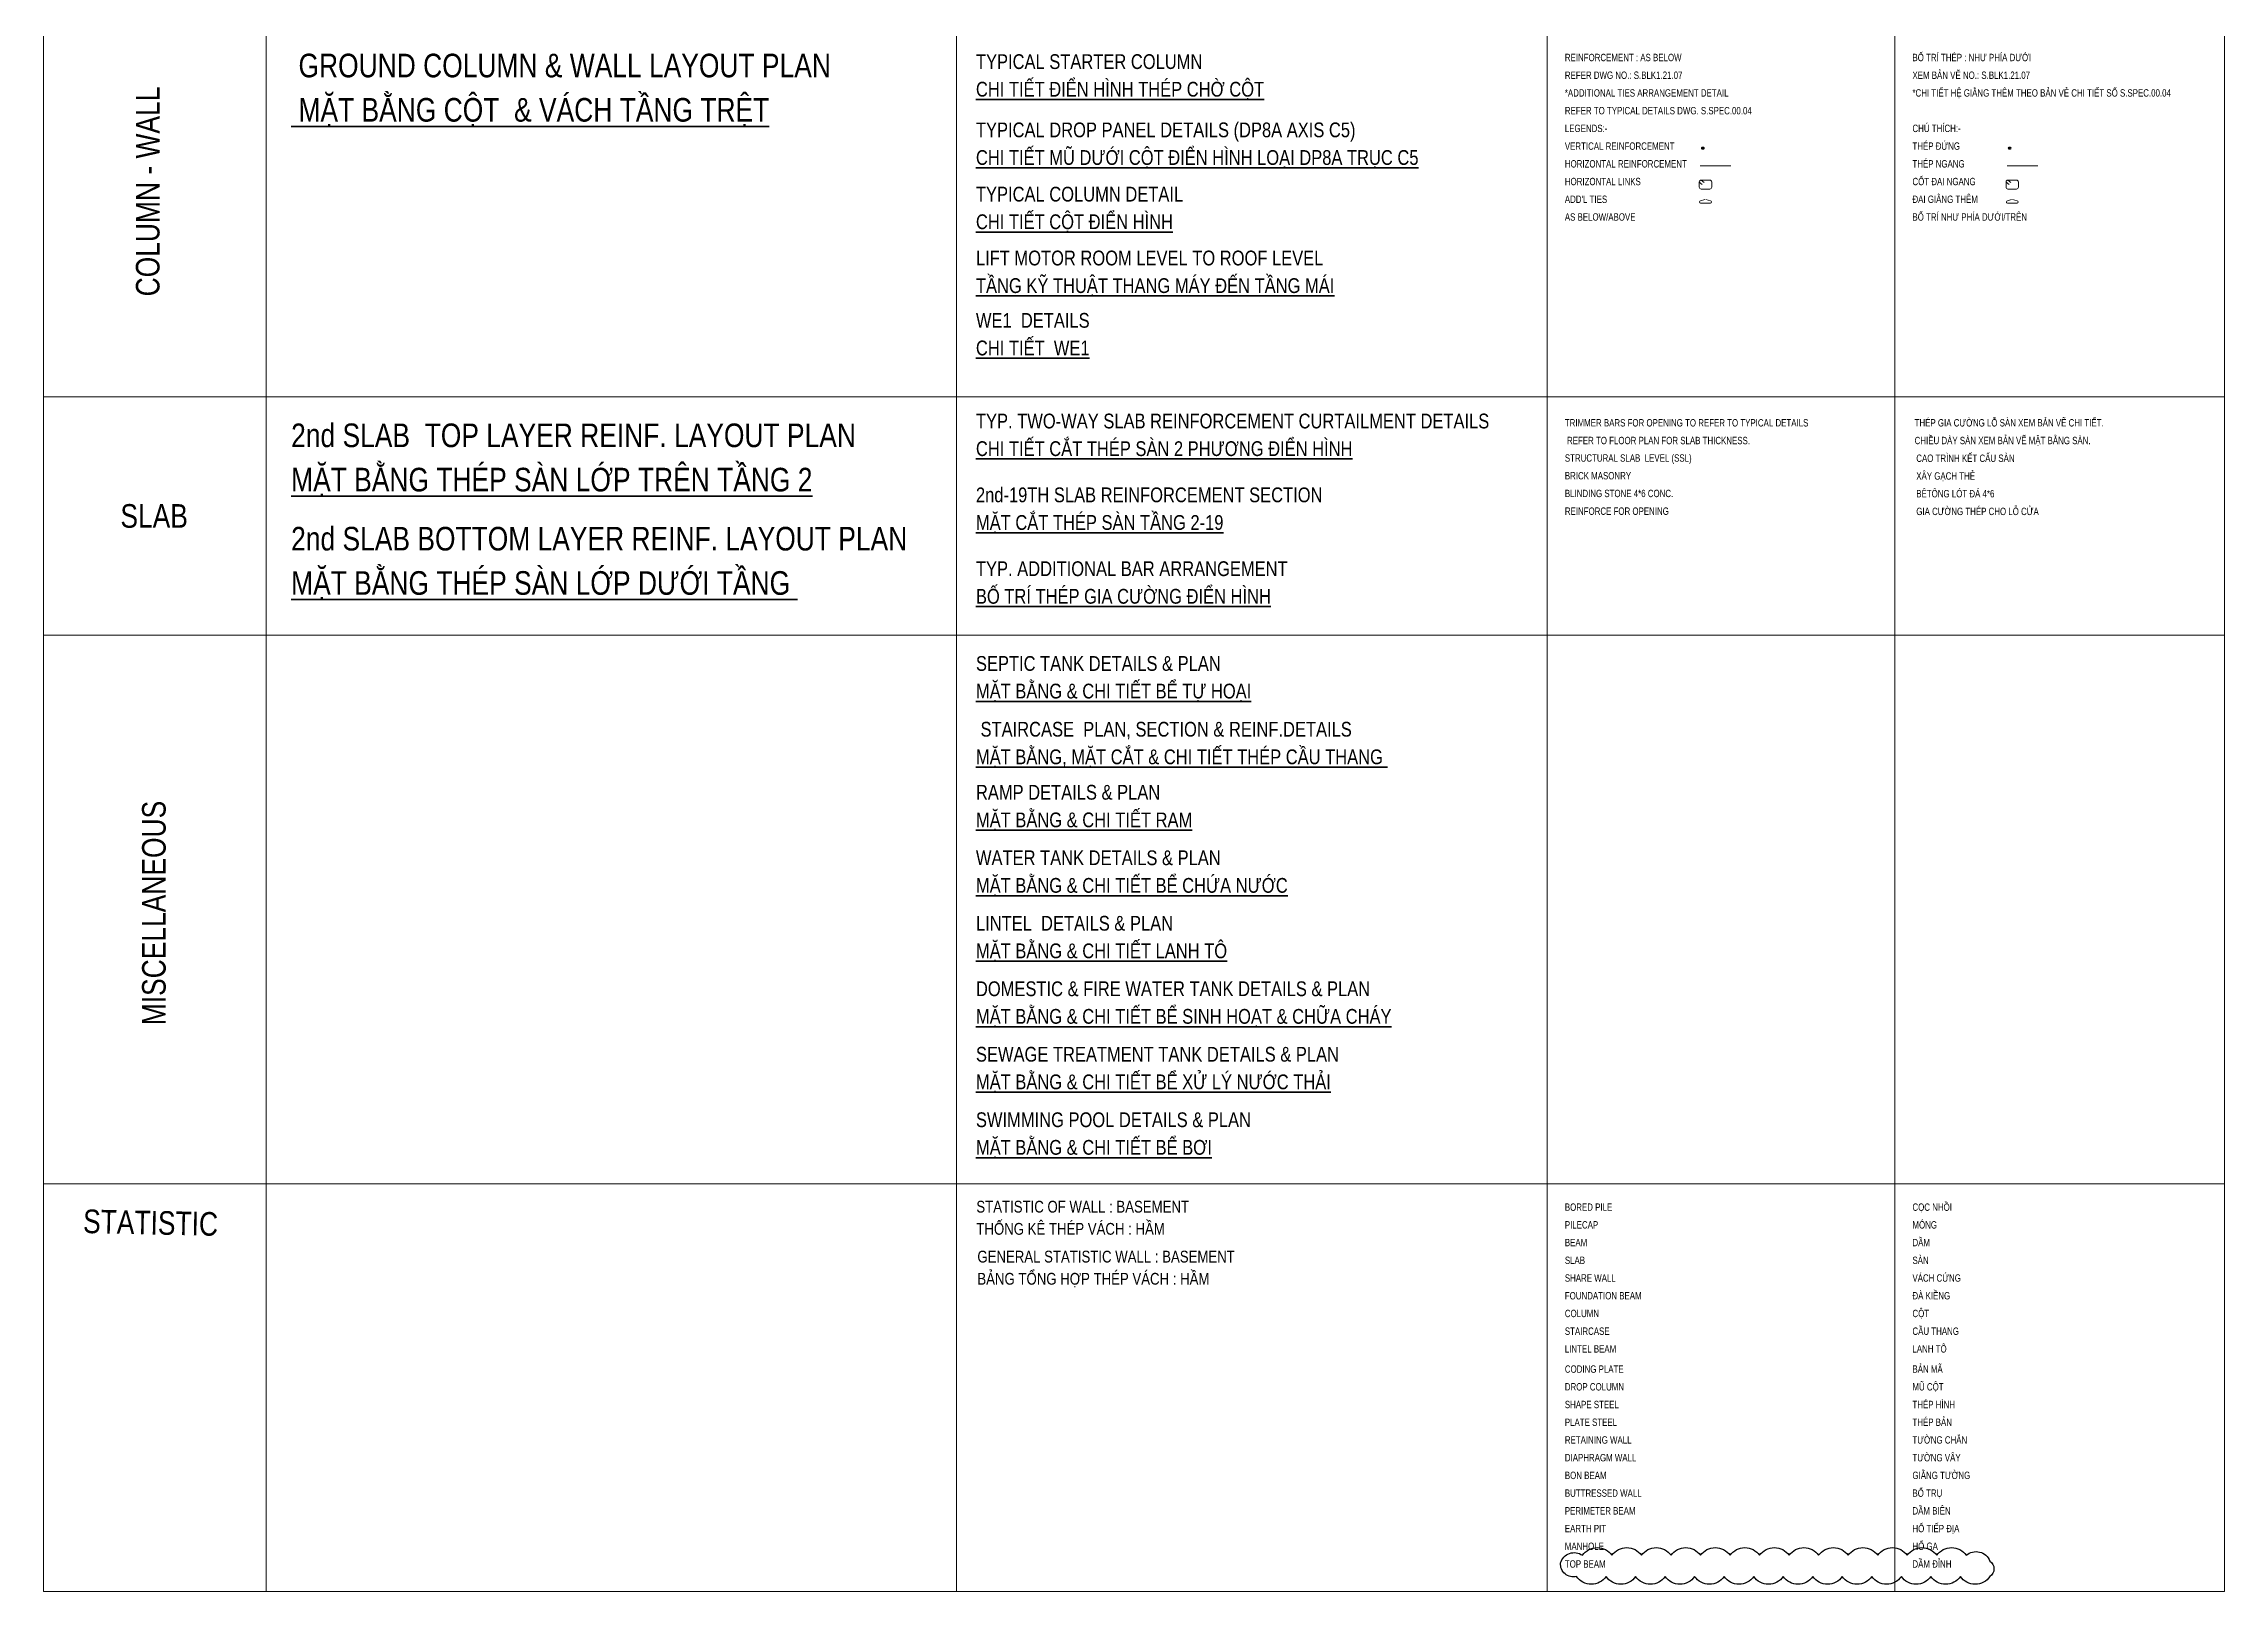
# Model space of a CAD drawing. Header units: millimetres. Extents: x 925681 to 1410834, y 71669 to 296428.
# Drawn here: x 1336979 to 1410834, y 71694 to 124104 of the extents above; entities that cross this region are included whole.
import ezdxf
from ezdxf.enums import TextEntityAlignment as Align

# ---------------------------------------------------------------- set-up
doc = ezdxf.new("R2010")
doc.units = ezdxf.units.MM
doc.header["$LTSCALE"] = 100
for name, color, linetype, lineweight in [('Ap0202_T', 141, 'Continuous', 25), ('Ap0203_T', 243, 'Continuous', 35), ('Ap0204_T_ENGLISH', 51, 'Continuous', 35), ('Ap0205_T', 253, 'Continuous', 50), ('Ap0310_PSS', 130, 'Continuous', 18), ('Ap0314_Kh', 253, 'Continuous', 15), ('S-_REINELEV_ED_', 1, 'Continuous', 50), ('S-_REINLINK_ED_', 7, 'Continuous', 18)]:
    doc.layers.add(name, color=color, linetype=linetype, lineweight=lineweight)
doc.styles.add('Ap_vn_vni.shx', font='vn_vni.shx', dxfattribs={"width": 0.8})
doc.styles.add('Ap_Vni-helve', font='', dxfattribs={"width": 0.8, "height": 1})
doc.styles.get('Ap_Vni-helve').set_extended_font_data('VNI-Helve')

# ---------------------------------------------------------------- blocks, each defined once
blk = doc.blocks.new('SEC')
at = {"layer": 'Ap0203_T', "style": 'Ap_Vni-helve', "width": 0.8}
blk.add_attdef('VN', (0, 0), '', height=500, dxfattribs=at)
at = {"layer": 'Ap0205_T', "style": 'Ap_Vni-helve', "width": 0.8}
blk.add_attdef('ENG', (0, 935), '', height=500, dxfattribs=at)
blk = doc.blocks.new('DWINGNAME')
at = {"layer": 'Ap0203_T', "style": 'Ap_Vni-helve', "width": 0.8}
blk.add_attdef('VN_NAME', (0, -1500), '', height=800, dxfattribs=at)
at = {"layer": 'Ap0205_T', "style": 'Ap_Vni-helve', "width": 0.8}
blk.add_attdef('ENG_NAME', (0, 0), '', height=800, dxfattribs=at)

msp = doc.modelspace()

# ---------------------------------------------------------------- linework, layer by layer
msp.add_lwpolyline([(1402894.6, 72196.6, -0.5205671), (1401894.6, 72196.6, -0.5205671), (1400894.6, 72196.6, -0.5205671), (1399894.6, 72196.6, -0.5205671), (1398894.6, 72196.6, -0.5205671), (1397894.6, 72196.6, -0.5205671), (1396894.6, 72196.6, -0.5205671), (1395894.6, 72196.6, -0.5205671), (1394894.6, 72196.6, -0.5205671), (1393894.6, 72196.6, -0.5205671), (1392894.6, 72196.6, -0.5205671), (1391894.6, 72196.6, -0.5205671), (1390894.6, 72196.6, -0.5205671), (1389894.6, 72196.6, -0.5205671), (1388894.6, 72196.6, -0.5205671), (1388354.2, 72656.2, -0.5205671), (1389093.4, 72917.1, -0.5205671), (1390093.4, 72917.1, -0.5205671), (1391093.4, 72917.1, -0.5205671), (1392093.4, 72917.1, -0.5205671), (1393093.4, 72917.1, -0.5205671), (1394093.4, 72917.1, -0.5205671), (1395093.4, 72917.1, -0.5205671), (1396093.4, 72917.1, -0.5205671), (1397093.4, 72917.1, -0.5205671), (1398093.4, 72917.1, -0.5205671), (1399093.4, 72917.1, -0.5205671), (1400093.4, 72917.1, -0.5205671), (1401093.4, 72917.1, -0.5205671), (1402093.4, 72917.1, -0.5205671), (1402894.6, 72718.3, -0.5205671)], format="xyb", close=True)
at = {"layer": 'Ap0310_PSS'}
for p, q in [((1336978.7, 71694.2), (1336978.7, 171315.2)), ((1344510.3, 71694.2), (1344510.3, 171315.2)), ((1367900.4, 71694.2), (1367900.4, 171315.2)), ((1387898, 71694.2), (1387898, 171315.2)), ((1387898, 71694.2), (1387898, 171315.2)), ((1399670.1, 71694.2), (1399670.1, 171315.2)), ((1410834.5, 171315.2), (1410834.5, 71694.2)), ((1410834.5, 71694.2), (1410834.5, 171315.2)), ((1336978.7, 112139.1), (1410834.5, 112139.1)), ((1336978.7, 104075.9), (1410834.5, 104075.9)), ((1336978.7, 104075.9), (1410834.5, 104075.9)), ((1336978.7, 85499.3), (1410834.5, 85499.3)), ((1336978.7, 71694.2), (1410834.5, 71694.2))]:
    msp.add_line(p, q, dxfattribs=at)
at = {"layer": 'S-_REINELEV_ED_', "lineweight": 50}
for centre in [(1393171.3, 120563.9), (1403560.9, 120563.9)]:
    msp.add_circle(centre, 25, dxfattribs=at)
at = {"layer": 'S-_REINLINK_ED_'}
for p, q in [((1393082.9, 119961.2), (1394123.8, 119961.2)), ((1403472.6, 119961.2), (1404513.4, 119961.2)), ((1393050.9, 119417.8), (1393151.3, 119333.3)), ((1393114.9, 119481.8), (1393215.8, 119402.2)), ((1403440.5, 119417.8), (1403540.9, 119333.3)), ((1403504.5, 119481.8), (1403605.5, 119402.2))]:
    msp.add_line(p, q, dxfattribs=at)
for points in [[(1393406.9, 119179.4), (1393114.9, 119179.4, -0.4142136), (1393050.9, 119243.4), (1393050.9, 119417.8, -0.4142135), (1393114.9, 119481.8), (1393406.9, 119481.8, -0.4142136), (1393470.9, 119417.8), (1393470.9, 119243.4, -0.4142135)], [(1403796.5, 119179.4), (1403504.5, 119179.4, -0.4142136), (1403440.5, 119243.4), (1403440.5, 119417.8, -0.4142135), (1403504.5, 119481.8), (1403796.5, 119481.8, -0.4142136), (1403860.5, 119417.8), (1403860.5, 119243.4, -0.4142135)]]:
    msp.add_lwpolyline(points, format="xyb", close=True, dxfattribs=at)
for points in [[(1393239.5, 118822.1), (1393096.1, 118781.2, 0.8961133), (1393094.8, 118705.1), (1393426.4, 118705.1, 0.8595314), (1393428, 118781.2), (1393271.6, 118822.1)], [(1403629.1, 118822.1), (1403485.7, 118781.2, 0.8961133), (1403484.5, 118705.1), (1403816, 118705.1, 0.8595314), (1403817.6, 118781.2), (1403661.2, 118822.1)]]:
    msp.add_lwpolyline(points, format="xyb", dxfattribs=at)

# ---------------------------------------------------------------- block references
at = {"layer": 'Ap0205_T'}
for name, p, values in [('DWINGNAME', (1345361.7, 122962.5), {'ENG_NAME': ' GROUND COLUMN & WALL LAYOUT PLAN', 'VN_NAME': '%%U MAËT BAÈNG COÄT  & VAÙCH TAÀNG TREÄT'}), ('SEC', (1368553.7, 122309.6), {'VN': '%%UCHI TIEÁT ÑIEÅN HÌNH THEÙP CHÔØ COÄT', 'ENG': 'TYPICAL STARTER COLUMN'}), ('SEC', (1368553.7, 119997.6), {'VN': '%%UCHI TIEÁT MUÕ DÖÔÙI COÄT ÑIEÅN HÌNH LOAÏI DP8A TRUÏC C5', 'ENG': 'TYPICAL DROP PANEL DETAILS (DP8A AXIS C5)'}), ('SEC', (1368553.7, 117822.1), {'VN': '%%UCHI TIEÁT COÄT ÑIEÅN HÌNH', 'ENG': 'TYPICAL COLUMN DETAIL'}), ('SEC', (1368553.7, 115659.4), {'VN': '%%UTAÀNG KYÕ THUAÄT THANG MAÙY ÑEÁN TAÀNG MAÙI', 'ENG': 'LIFT MOTOR ROOM LEVEL TO ROOF LEVEL'}), ('SEC', (1368553.7, 113547.7), {'VN': '%%UCHI TIEÁT  WE1', 'ENG': 'WE1  DETAILS'}), ('SEC', (1368553.7, 110139.1), {'VN': '%%UCHI TIEÁT CAÉT THEÙP SAØN 2 PHÖÔNG ÑIEÅN HÌNH', 'ENG': 'TYP. TWO-WAY SLAB REINFORCEMENT CURTAILMENT DETAILS'}), ('DWINGNAME', (1345361.7, 110440.2), {'ENG_NAME': '2nd SLAB  TOP LAYER REINF. LAYOUT PLAN', 'VN_NAME': '%%uMAËT BAÈNG THEÙP SAØN LÔÙP TREÂN TAÀNG 2'}), ('SEC', (1368553.7, 107639.1), {'VN': '%%uMAËT CAÉT THEÙP SAØN TAÀNG 2-19', 'ENG': '2nd-19TH SLAB REINFORCEMENT SECTION'}), ('DWINGNAME', (1345361.7, 106940.2), {'ENG_NAME': '2nd SLAB BOTTOM LAYER REINF. LAYOUT PLAN', 'VN_NAME': '%%uMAËT BAÈNG THEÙP SAØN LÔÙP DÖÔÙI TAÀNG '}), ('SEC', (1368553.7, 105139.1), {'VN': '%%uBOÁ TRÍ THEÙP GIA CÖÔØNG ÑIEÅN HÌNH', 'ENG': 'TYP. ADDITIONAL BAR ARRANGEMENT'}), ('SEC', (1368553.7, 101929.8), {'VN': '%%UMAËT BAÈNG & CHI TIEÁT BEÅ TÖÏ HOAÏI', 'ENG': 'SEPTIC TANK DETAILS & PLAN'}), ('SEC', (1368553.7, 99703), {'VN': '%%uMAËT BAÈNG, MAËT CAÉT & CHI TIEÁT THEÙP CAÀU THANG ', 'ENG': ' STAIRCASE  PLAN, SECTION & REINF.DETAILS'}), ('SEC', (1368553.7, 97568.2), {'VN': '%%UMAËT BAÈNG & CHI TIEÁT RAM', 'ENG': 'RAMP DETAILS & PLAN'}), ('SEC', (1368553.7, 95350.5), {'VN': '%%UMAËT BAÈNG & CHI TIEÁT BEÅ CHÖÙA NÖÔÙC', 'ENG': 'WATER TANK DETAILS & PLAN'}), ('SEC', (1368553.7, 93132.8), {'VN': '%%UMAËT BAÈNG & CHI TIEÁT LANH TOÂ', 'ENG': 'LINTEL  DETAILS & PLAN'}), ('SEC', (1368553.7, 90915.1), {'VN': '%%UMAËT BAÈNG & CHI TIEÁT BEÅ SINH HOAÏT & CHÖÕA CHAÙY', 'ENG': 'DOMESTIC & FIRE WATER TANK DETAILS & PLAN'}), ('SEC', (1368553.7, 88697.4), {'VN': '%%UMAËT BAÈNG & CHI TIEÁT BEÅ XÖÛ LYÙ NÖÔÙC THAÛI', 'ENG': 'SEWAGE TREATMENT TANK DETAILS & PLAN'}), ('SEC', (1368553.7, 86479.6), {'VN': '%%UMAËT BAÈNG & CHI TIEÁT BEÅ BÔI', 'ENG': 'SWIMMING POOL DETAILS & PLAN'})]:
    msp.add_blockref(name, p, dxfattribs=at).add_auto_attribs(values)
at = {"layer": 'Ap0205_T', "xscale": 0.5, "yscale": 0.5, "zscale": 0.5}
for p, values in [((1368567.5, 84520.1), {'ENG_NAME': 'STATISTIC OF WALL : BASEMENT ', 'VN_NAME': 'THOÁNG KEÂ THEÙP VAÙCH : HAÀM'}), ((1368602.1, 82829.3), {'ENG_NAME': 'GENERAL STATISTIC WALL : BASEMENT ', 'VN_NAME': 'BAÛNG TOÅNG HÔÏP THEÙP VAÙCH : HAÀM'})]:
    msp.add_blockref('DWINGNAME', p, dxfattribs=at).add_auto_attribs(values)

# ---------------------------------------------------------------- texts
at = {"layer": 'Ap0202_T', "style": 'Ap_vn_vni.shx', "width": 0.8}
for s, p in [('BOÁ TRÍ THEÙP : NHÖ PHÍA DÖÔÙI', (1400270.1, 123509)), ('*CHI TIEÁT HEÄ GIAÈNG THEÂM THEO BAÛN VEÛ CHI TIEÁT SOÁ S.SPEC.00.04', (1400270.1, 122309)), ('XEM BAÛN VEÕ NO.: S.BLK1.21.07', (1400270.1, 122909)), ('CHUÙ THÍCH:-', (1400270.1, 121109)), ('THEÙP ÑÖÙNG', (1400270.1, 120509)), ('THEÙP NGANG', (1400270.1, 119909)), ('ÑAI GIAÈNG THEÂM', (1400270.1, 118709)), ('COÁT ÑAI NGANG', (1400270.1, 119309)), ('BOÁ TRÍ NHÖ PHÍA DÖÔÙI/TREÂN', (1400270.1, 118109)), (' THEÙP GIA CÖÔØNG LOÃ SAØN XEM BAÛN VEÕ CHI TIEÁT.', (1400270.1, 111139.1)), (' CHIEÀU DAØY SAØN XEM BAÛN VEÕ MAËT BAÈNG SAØN.', (1400270.1, 110539.1)), ('CAO TRÌNH KEÁT CAÁU SAØN', (1400400.1, 109939.1)), ('XAÂY GAÏCH THEÛ', (1400400.1, 109339.1)), ('BEÂTOÂNG LOÙT ÑAÙ 4*6', (1400400.1, 108739.1)), ('GIA CÖÔØNG THEÙP CHO LOÃ CÖÛA', (1400400.1, 108139.1))]:
    msp.add_text(s, height=250, rotation=360, dxfattribs=at).set_placement(p)
for s, p in [('COÏC NHOÀI', (1400270.1, 84505.5)), ('MOÙNG', (1400270.1, 83905.5)), ('DAÀM', (1400270.1, 83305.5)), ('SAØN', (1400270.1, 82705.5)), ('VAÙCH CÖÙNG', (1400270.1, 82105.5)), ('ÑAØ KIEÀNG', (1400270.1, 81505.5)), ('COÄT', (1400270.1, 80905.5)), ('CAÀU THANG', (1400270.1, 80305.5)), ('LANH TOÂ', (1400270.1, 79705.5)), ('BAÛN MAÕ', (1400270.1, 79022.1)), ('MUÕ COÄT', (1400270.1, 78422.1)), ('THEÙP HÌNH', (1400270.1, 77822.1)), ('THEÙP BAÛN', (1400270.1, 77222.1)), ('TÖÔØNG CHAÉN', (1400270.1, 76622.1)), ('TÖÔØNG VAÂY', (1400270.1, 76022.1)), ('GIAÈNG TÖÔØNG', (1400270.1, 75422.1)), ('BOÅ TRUÏ', (1400270.1, 74822.1)), ('DAÀM BIEÂN', (1400270.1, 74222.1)), ('HOÁ TIEÁP ÑÒA', (1400270.1, 73622.1)), ('HOÁ GA', (1400270.1, 73022.1))]:
    msp.add_text(s, height=250, rotation=360, dxfattribs=at).set_placement(p, align=Align.BOTTOM_LEFT)
at = {"layer": 'Ap0202_T', "color": 10, "style": 'Ap_vn_vni.shx', "width": 0.8}
msp.add_text('DAÀM ÑÆNH', height=250, rotation=360, dxfattribs=at).set_placement((1400270.1, 72422.1), align=Align.BOTTOM_LEFT)
at = {"layer": 'Ap0204_T_ENGLISH', "style": 'Ap_vn_vni.shx', "width": 0.8}
for s, p in [('REINFORCEMENT : AS BELOW', (1388498, 123509)), ('REFER DWG NO.: S.BLK1.21.07', (1388498, 122909)), ('*ADDITIONAL TIES ARRANGEMENT DETAIL ', (1388498, 122309)), ('REFER TO TYPICAL DETAILS DWG. S.SPEC.00.04', (1388498, 121709)), ('LEGENDS:-', (1388498, 121109)), ('VERTICAL REINFORCEMENT', (1388498, 120509)), ('HORIZONTAL REINFORCEMENT', (1388498, 119909)), ("ADD'L TIES", (1388498, 118709)), ('HORIZONTAL LINKS', (1388498, 119309)), ('AS BELOW/ABOVE', (1388498, 118109)), ('TRIMMER BARS FOR OPENING TO REFER TO TYPICAL DETAILS', (1388498, 111139.1)), (' REFER TO FLOOR PLAN FOR SLAB THICKNESS.  ', (1388498, 110539.1)), ('STRUCTURAL SLAB  LEVEL (SSL)', (1388498, 109947.3)), ('BRICK MASONRY', (1388498, 109347.3)), ('BLINDING STONE 4*6 CONC.', (1388498, 108747.3)), ('REINFORCE FOR OPENING', (1388498, 108147.3))]:
    msp.add_text(s, height=250, rotation=360, dxfattribs=at).set_placement(p)
for s, p in [('BORED PILE', (1388498, 84505.5)), ('PILECAP', (1388498, 83905.5)), ('BEAM', (1388498, 83305.5)), ('SLAB', (1388498, 82705.5)), ('SHARE WALL', (1388498, 82105.5)), ('FOUNDATION BEAM', (1388498, 81505.5)), ('STAIRCASE', (1388498, 80305.5)), ('COLUMN', (1388498, 80905.5)), ('LINTEL BEAM', (1388498, 79705.5)), ('CODING PLATE', (1388498, 79022.1)), ('DROP COLUMN', (1388498, 78422.1)), ('SHAPE STEEL', (1388498, 77822.1)), ('PLATE STEEL', (1388498, 77222.1)), ('RETAINING WALL', (1388498, 76622.1)), ('DIAPHRAGM WALL', (1388498, 76022.1)), ('BON BEAM', (1388498, 75422.1)), ('BUTTRESSED WALL', (1388498, 74822.1)), ('PERIMETER BEAM', (1388498, 74222.1)), ('EARTH PIT', (1388498, 73622.1)), ('MANHOLE', (1388498, 73022.1))]:
    msp.add_text(s, height=250, rotation=360, dxfattribs=at).set_placement(p, align=Align.BOTTOM_LEFT)
at = {"layer": 'Ap0204_T_ENGLISH', "color": 10, "style": 'Ap_vn_vni.shx', "width": 0.8}
msp.add_text('TOP BEAM', height=250, rotation=360, dxfattribs=at).set_placement((1388498, 72422.1), align=Align.BOTTOM_LEFT)
at = {"layer": 'Ap0314_Kh', "style": 'Ap_Vni-helve', "width": 0.8}
for s, rotation, p in [('COLUMN - WALL', 90, (1340904.1, 115545.2)), (' MISCELLANEOUS', 90, (1341112.8, 90615.6)), ('STATISTIC', 358.78206, (1338308.9, 83828.6))]:
    msp.add_text(s, height=800, rotation=rotation, dxfattribs=at).set_placement(p)
msp.add_text('SLAB', height=800, dxfattribs=at).set_placement((1339579.1, 107710.2))

doc.saveas('drawing.dxf')
